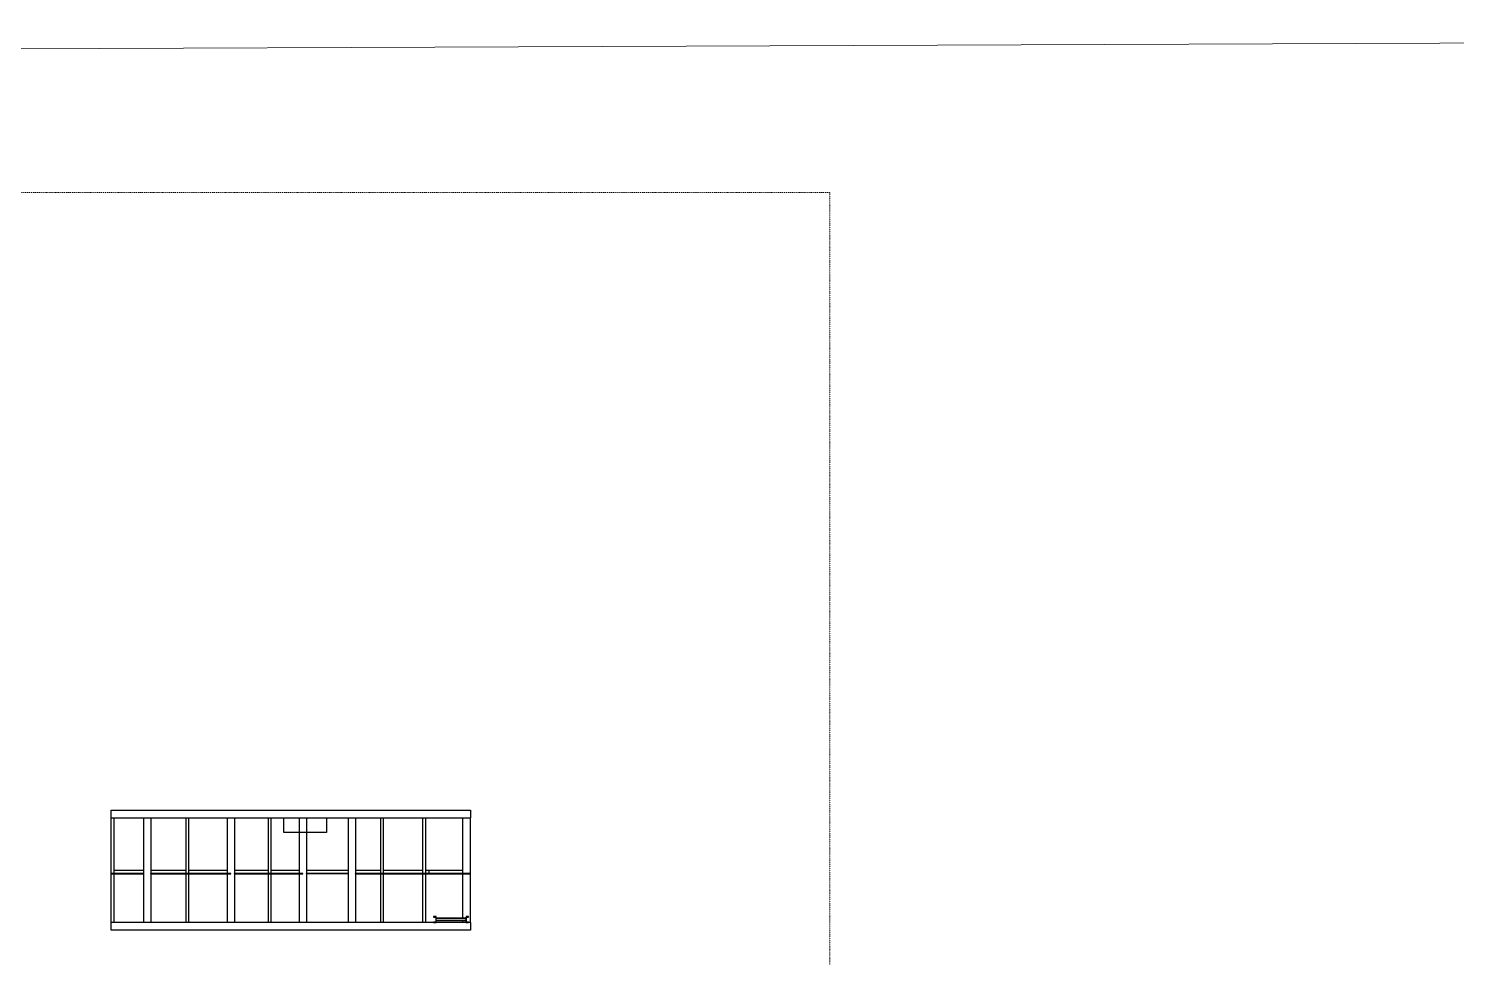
# Model space of a CAD drawing. Header units: inches. Extents: x 19 to 715735, y 34 to 210034.
# Drawn here: x 147627 to 170524, y 158332 to 173222 of the extents above; entities that cross this region are included whole.
import ezdxf

# ---------------------------------------------------------------- set-up
doc = ezdxf.new("R2010")
doc.units = ezdxf.units.IN
doc.header["$MEASUREMENT"] = 0
doc.linetypes.add('DIVIDE2', pattern=[0.625, 0.25, -0.125, 0, -0.125, 0, -0.125])
doc.layers.add('CABLEROUTEALL-EMBED 1_DWG$0$DwgTemplate', color=7, linetype='Continuous')
doc.layers.add('Junction Boxes', color=1, linetype='Continuous')
doc.layers.add('Layout', color=6, linetype='Continuous', lineweight=20)

msp = doc.modelspace()

# ---------------------------------------------------------------- linework, layer by layer
at = {"layer": 'CABLEROUTEALL-EMBED 1_DWG$0$DwgTemplate', "color": 252, "linetype": 'Continuous'}
for p, q in [((148952, 160691), (154712, 160691)), ((148952, 160572), (148952, 160691)), ((148952, 160572), (148999, 160572)), ((148952, 158891), (148952, 160572)), ((148952, 160572), (154712, 160572)), ((148999, 158891), (148999, 160572)), ((149469, 160572), (149469, 158891)), ((149469, 160572), (149588, 160572)), ((149588, 160572), (149588, 158891)), ((150154, 160572), (150200, 160572)), ((150154, 158891), (150154, 160572)), ((150200, 158891), (150200, 160572)), ((150813, 160572), (150932, 160572)), ((150813, 160572), (150813, 158891)), ((150932, 160572), (150932, 158891)), ((151467, 160572), (151513, 160572)), ((151467, 160572), (151467, 158891)), ((151513, 160572), (151513, 158891)), ((151965, 160572), (151965, 158891)), ((151965, 160572), (152084, 160572)), ((152084, 160572), (152084, 158891)), ((152752, 160572), (152871, 160572)), ((152752, 160572), (152752, 158891)), ((152871, 160572), (152871, 158891)), ((153274, 160572), (153320, 160572)), ((153274, 158891), (153274, 160572)), ((153320, 158891), (153320, 160572)), ((153946, 160572), (153946, 158891)), ((153946, 160572), (153992, 160572)), ((153992, 160572), (153992, 158891)), ((154593, 160572), (154712, 160572)), ((154593, 158967), (154593, 160572)), ((154712, 160691), (154712, 160572)), ((154712, 158891), (154712, 160572)), ((149469, 159677), (148952, 159677)), ((148952, 159677), (148952, 159671)), ((148952, 159671), (149469, 159671)), ((148999, 159732), (149469, 159732)), ((149469, 159677), (149469, 159671)), ((149588, 159732), (150154, 159732)), ((149588, 159671), (149588, 159677)), ((150872, 159677), (149588, 159677)), ((149588, 159671), (150872, 159671)), ((150200, 159732), (150813, 159732)), ((150872, 159671), (150872, 159677)), ((150932, 159732), (151467, 159732)), ((150932, 159671), (150932, 159677)), ((152024, 159677), (150932, 159677)), ((150932, 159671), (152024, 159671)), ((151513, 159732), (151965, 159732)), ((152024, 159671), (152024, 159677)), ((152084, 159732), (152752, 159732)), ((152084, 159671), (152084, 159677)), ((152752, 159677), (152084, 159677)), ((152752, 159671), (152084, 159671)), ((152752, 159677), (152752, 159671)), ((152871, 159732), (153274, 159732)), ((152871, 159671), (152871, 159677)), ((154712, 159677), (152871, 159677)), ((152871, 159671), (154712, 159671)), ((153320, 159732), (153946, 159732)), ((153992, 159732), (154593, 159732)), ((153992, 159732), (154049, 159732)), ((154049, 159677), (153992, 159677)), ((153992, 159671), (153992, 159677)), ((153992, 159671), (154049, 159671)), ((154049, 159677), (154049, 159732)), ((154049, 159671), (154049, 159677)), ((154712, 159671), (154712, 159677)), ((154162, 158987), (154123, 158987)), ((154123, 158987), (154123, 158980)), ((154123, 158980), (154159, 158980)), ((154159, 158980), (154159, 158897)), ((154162, 158890), (154162, 158987)), ((154162, 158967), (154642, 158967)), ((154162, 158957), (154642, 158957)), ((154642, 158918), (154162, 158918)), ((154593, 158891), (154593, 158918)), ((154642, 158987), (154642, 158890)), ((154680, 158987), (154642, 158987)), ((154645, 158980), (154680, 158980)), ((154645, 158897), (154645, 158980)), ((154680, 158980), (154680, 158987)), ((154123, 158891), (148952, 158891)), ((148952, 158772), (148952, 158891)), ((148999, 158891), (148952, 158891)), ((154712, 158772), (148952, 158772)), ((149588, 158891), (149469, 158891)), ((150200, 158891), (150154, 158891)), ((150932, 158891), (150813, 158891)), ((151513, 158891), (151467, 158891)), ((152084, 158891), (151965, 158891)), ((152871, 158891), (152752, 158891)), ((153320, 158891), (153274, 158891)), ((153992, 158891), (153946, 158891)), ((154123, 158897), (154123, 158890)), ((154159, 158897), (154123, 158897)), ((154123, 158890), (154162, 158890)), ((154642, 158891), (154162, 158891)), ((154642, 158891), (154593, 158891)), ((154642, 158890), (154680, 158890)), ((154680, 158897), (154645, 158897)), ((154680, 158890), (154680, 158897)), ((154712, 158891), (154680, 158891)), ((154712, 158891), (154680, 158891)), ((154712, 158891), (154712, 158772))]:
    msp.add_line(p, q, dxfattribs=at)
at = {"layer": 'Junction Boxes'}
msp.add_lwpolyline([(151722, 160572), (152405, 160572), (152405, 160335), (151722, 160335)], close=True, dxfattribs=at)
at = {"layer": 'Layout', "color": 251, "linetype": 'DIVIDE2', "ltscale": 10}
msp.add_line((131674, 170592), (160474, 170592), dxfattribs=at)
at = {"layer": 'Layout', "color": 252, "linetype": 'DIVIDE2', "ltscale": 10}
msp.add_line((160474, 170592), (160474, 122592), dxfattribs=at)
msp.add_line((160474, 170592), (160474, 122592), dxfattribs=at)
at = {"layer": 'Layout', "color": 9, "lineweight": 20}
msp.add_lwpolyline([(18902, 87591), (13469, 172840), (129960, 172826), (172948, 172998), (207032, 172835), (208402, 182773), (223944, 178510), (221802, 121405), (221460, 109073), (221150, 102955), (220834, 91086), (220007, 60024, 0.00005), (220007, 60024), (219632, 45841), (205263, 45973), (116140, 45688), (85618, 45960), (51843, 46431), (11520, 45199), (20038, 67197)], format="xyb", close=True, dxfattribs=at)
at = {"layer": 'Layout', "color": 9}
msp.add_lwpolyline([(18902, 87591), (13469, 172840), (129960, 172826), (172948, 172998), (207032, 172835), (208402, 182773), (223944, 178510), (221802, 121405), (221460, 109073), (221150, 102955), (220834, 91086), (220007, 60024, 0.00005), (220007, 60024), (219632, 45841), (205263, 45973), (116140, 45688), (85618, 45960), (51843, 46431), (11520, 45199), (20038, 67197)], format="xyb", close=True, dxfattribs=at)

doc.saveas('drawing.dxf')
